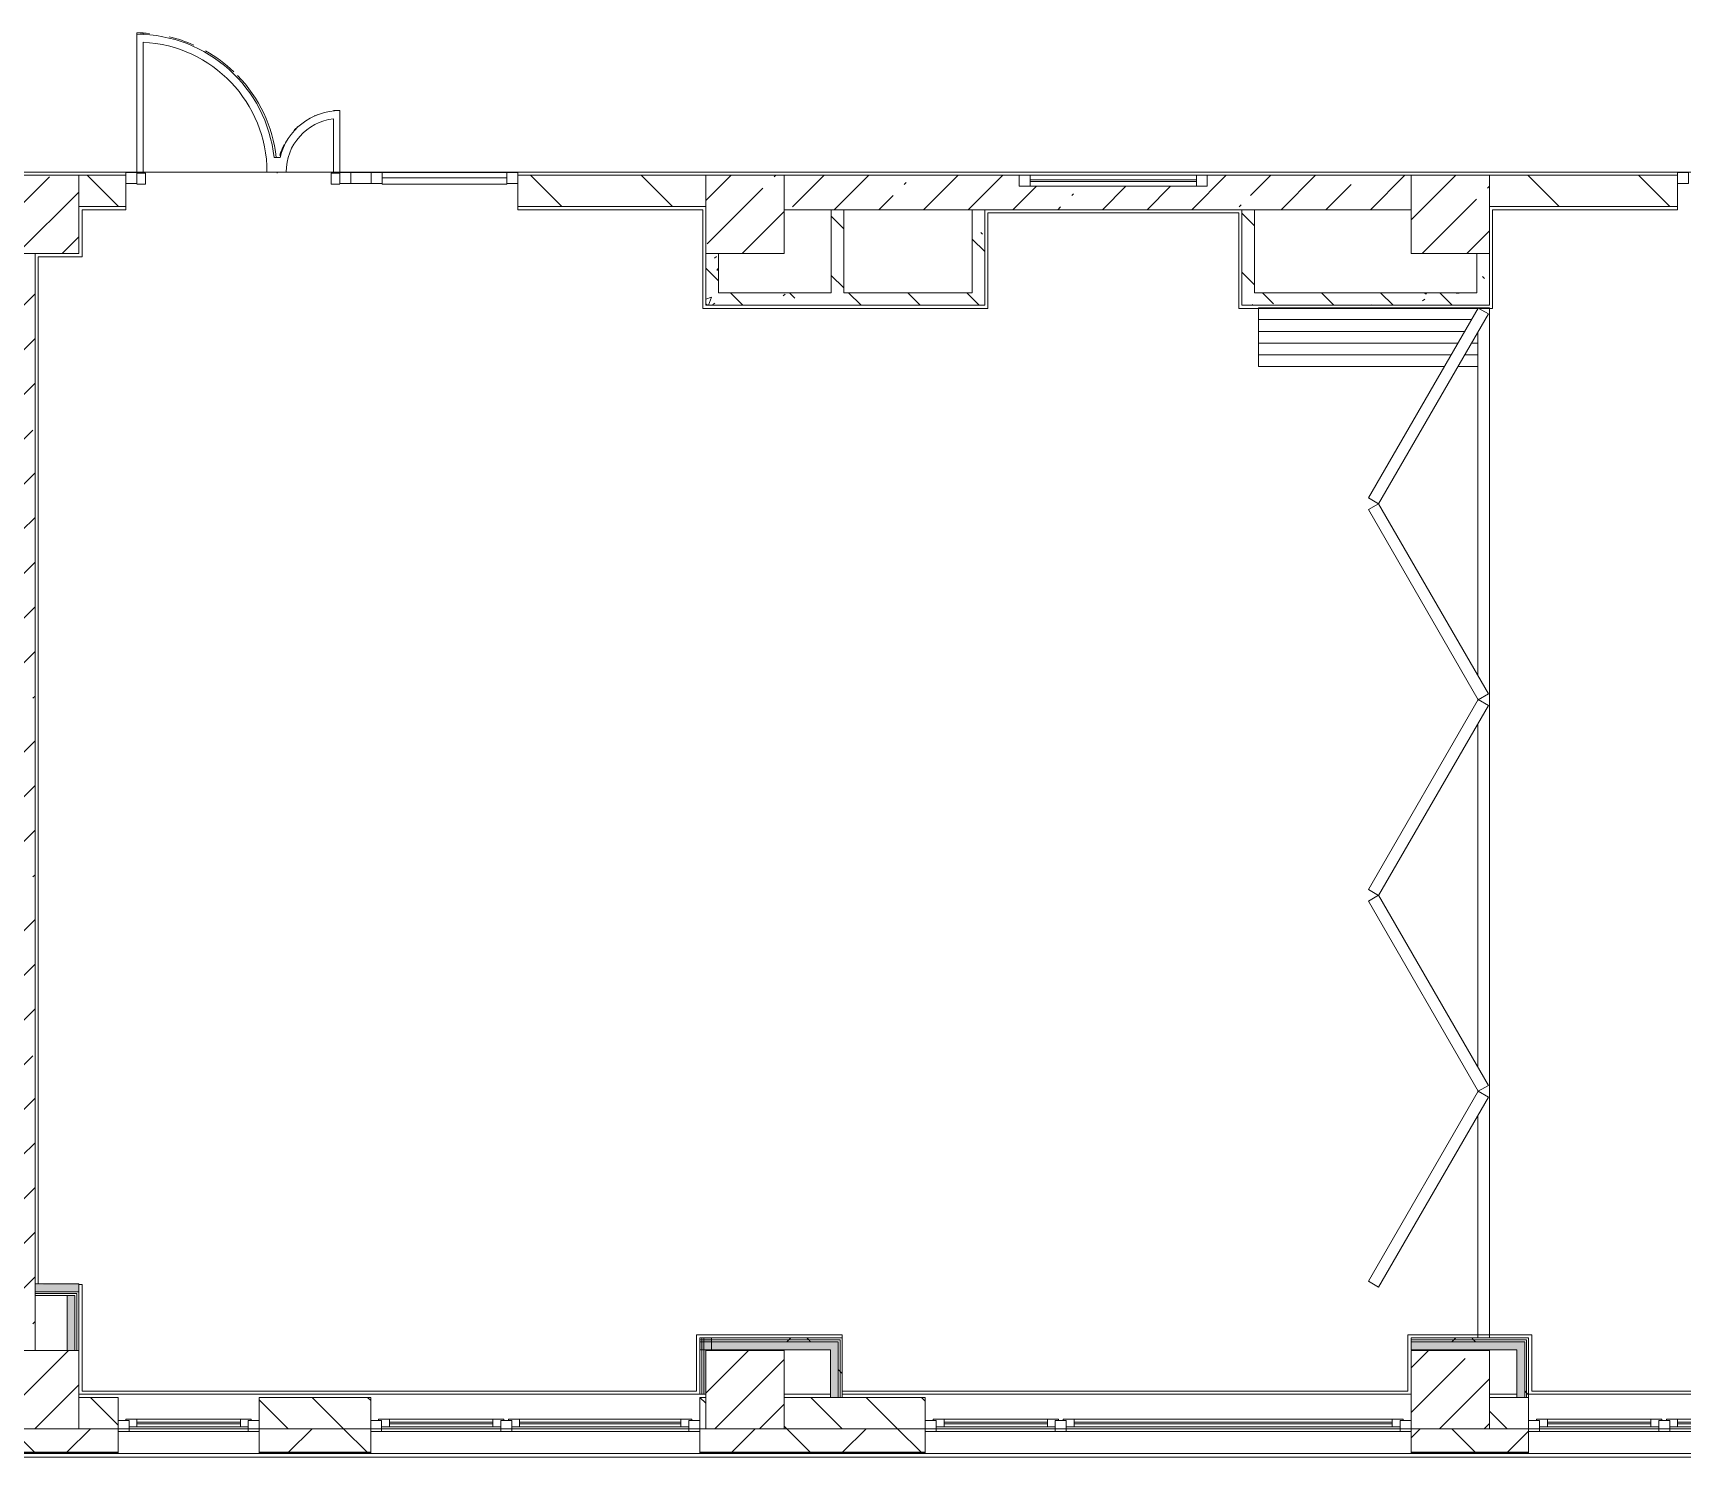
# Model space of a CAD drawing. Header units: millimetres. Extents: x -4060 to 187734, y -8553 to 29000.
# Drawn here: x 108341 to 118869, y -280 to 8808 of the extents above; entities that cross this region are included whole.
import ezdxf

# ---------------------------------------------------------------- set-up
doc = ezdxf.new("R2010")
doc.units = ezdxf.units.MM
for name, color, linetype, lineweight, true_color in [('A-DETL-GENF-6', 7, 'Continuous', 5, 0xaaaaaa), ('A-DOOR-2', 7, 'Continuous', 5, 0xaaaaaa), ('A-DOOR-FRAM-3', 7, 'Continuous', 5, 0xaaaaaa), ('A-FLOR-1', 7, 'Continuous', 5, 0xaaaaaa), ('A-WALL-11', 7, 'Continuous', 5, 0x737373), ('I-WALL-20', 7, 'Continuous', 5, 0xe7e7e7), ('I-WALL-21', 7, 'Continuous', 9, 0xe7e7e7), ('I-WALL-24', 7, 'Continuous', 5, 0x787878)]:
    doc.layers.add(name, color=color, linetype=linetype, lineweight=lineweight, true_color=true_color)
for name, color, linetype, lineweight in [('A-GLAZ-2', 7, 'Continuous', 5), ('A-GLAZ-CURT-2', 7, 'Continuous', 5), ('A-GLAZ-CWMG-2', 7, 'Continuous', 5), ('A-WALL', 7, 'Continuous', 9), ('A-WALL-9', 7, 'Continuous', 5), ('I-WALL-22', 7, 'Continuous', 5), ('S-COLS-2', 7, 'Continuous', 5)]:
    doc.layers.add(name, color=color, linetype=linetype, lineweight=lineweight)
pattern_1 = [(45, (60723.74, 0), (-285.123, 285.123), []), (45, (61008.87, 0), (-285.123, 285.123), [504.031, -100.806, 16.764, -84.042])]
pattern_2 = [(135, (60723.74, 0), (-353.5534, -353.5534), [])]
pattern_3 = [(135, (60723.74, 0), (-377.171, -377.171), [533.4, -88.9, 17.78, -88.9]), (135, (60723.74, 376.94), (-377.171, -377.171), []), (50, (60723.74, 0), (637.6445, -55.7866), [66.675, -733.425]), (355, (60723.74, 0), (-123.3494, 668.699), [53.34, -586.74]), (100.451, (60776.9, -4.65), (514.299, 612.908), [56.665, -623.315]), (46.184, (60723.74, 177.8), (948.776, -147.15), [100.012, -1100.137]), (96.636, (60802.8, 165.5), (830.909, 865.997), [84.998, -934.973]), (351.184, (60723.7, 177.8), (830.918, 865.988), [80.01, -880.11]), (21, (60812.64, 133.35), (530.6506, -357.9283), [66.675, -733.425]), (326, (60812.64, 133.35), (216.308, 644.6585), [53.34, -586.74]), (71.451, (60856.86, 103.5), (746.9596, 286.724), [56.665, -623.315]), (37.5, (60723.74, 0), (10.8105, 295.9426), [16.764, -562.864, 16.764, -578.866, -588.962]), (37.5, (60723.74, 0), (10.8105, 295.9426), [-1175.258, 16.764, -572.198]), (7.5, (60723.74, 0), (233.8692, 350.6318), [16.764, -322.834, 16.764, -549.529, -224.472]), (7.5, (60723.74, 0), (233.8692, 350.6318), [-905.891, 16.764, -207.708]), (327.5, (60525.5, 0), (474.5678, -20.0513), [16.764, -205.486, 16.764, -676.656, -920.115]), (327.5, (60525.5, 0), (474.5678, -20.0513), [-915.67, 16.764, -903.351]), (317.5, (60436.6, 0), (518.4522, 88.9934), [16.764, -272.161, 16.764, -443.738, -653.415]), (317.5, (60436.6, 0), (518.4522, 88.9934), [-749.427, 16.764, -636.651])]
pattern_4 = [(45, (60723.74, 0), (-530.33, 530.33), []), (135, (60723.74, 0), (-530.33, -530.33), [])]

# ---------------------------------------------------------------- blocks, each defined once
blk = doc.blocks.new('BSC_Колонна _Прямоугольная - 500х500-V93-1_5_1_птичка')
at = {"layer": 'S-COLS-2'}
h = blk.add_hatch(dxfattribs=at)
h.set_pattern_fill('FP_125', color=256, style=0, pattern_type=2)
h.set_pattern_definition([(45, (-47660, -7650), (-285.123, 285.123), []), (45, (-47374.88, -7650), (-285.123, 285.123), [504.031, -100.806, 16.764, -84.042])])
h.paths.add_polyline_path([(-250, -250), (250, -250), (250, 250), (-250, 250), (-250, -105)])
for p, q in [((250, 250), (-250, 250)), ((-250, 250), (-250, -250)), ((250, -250), (250, 250)), ((-250, -250), (250, -250))]:
    blk.add_line(p, q, dxfattribs=at)
blk = doc.blocks.new('BSC_Колонна _Прямоугольная - 500х500-V94-1_5_1_птичка')
at = {"layer": 'S-COLS-2'}
h = blk.add_hatch(dxfattribs=at)
h.set_pattern_fill('FP_126', color=256, style=0, pattern_type=2)
h.set_pattern_definition([(45, (-52160, -7650), (-285.123, 285.123), []), (45, (-51874.88, -7650), (-285.123, 285.123), [504.031, -100.806, 16.764, -84.042])])
h.paths.add_polyline_path([(250, -250), (250, 250), (-250, 250), (-250, -250)])
for p, q in [((250, 250), (-250, 250)), ((-250, 250), (-250, -250)), ((250, -250), (250, 250)), ((-250, -250), (250, -250))]:
    blk.add_line(p, q, dxfattribs=at)
blk = doc.blocks.new('BSC_Колонна _Прямоугольная - 500х500-V98-1_5_1_птичка')
at = {"layer": 'S-COLS-2'}
h = blk.add_hatch(dxfattribs=at)
h.set_pattern_fill('FP_130', color=256, style=0, pattern_type=2)
h.set_pattern_definition([(45, (-47660, -150), (-285.123, 285.123), []), (45, (-47374.88, -150), (-285.123, 285.123), [504.031, -100.806, 16.764, -84.042])])
h.paths.add_polyline_path([(250, -250), (250, 250), (-250, 250), (-250, -250)])
for p, q in [((250, 250), (-250, 250)), ((-250, 250), (-250, -250)), ((250, -250), (250, 250)), ((-250, -250), (250, -250))]:
    blk.add_line(p, q, dxfattribs=at)
blk = doc.blocks.new('BSC_Колонна _Прямоугольная - 500х500-V99-1_5_1_птичка')
at = {"layer": 'S-COLS-2'}
h = blk.add_hatch(dxfattribs=at)
h.set_pattern_fill('FP_131', color=256, style=0, pattern_type=2)
h.set_pattern_definition([(45, (-52160, -150), (-285.123, 285.123), []), (45, (-51874.88, -150), (-285.123, 285.123), [504.031, -100.806, 16.764, -84.042])])
h.paths.add_polyline_path([(-250, -250), (250, -250), (250, 250), (-250, 250), (-250, -245)])
for p, q in [((250, 250), (-250, 250)), ((-250, 250), (-250, -250)), ((250, -250), (250, 250)), ((-250, -250), (250, -250))]:
    blk.add_line(p, q, dxfattribs=at)
blk = doc.blocks.new('120_Окно_СКБ_1Ст - 120_Окно_СКБ_1Ст 900х2500_h_-V110-1_5_1_птичка')
at = {"layer": 'A-GLAZ-2'}
for p, q in [((-450, -127), (-450, -57)), ((-450, -57), (-380, -57)), ((450, -57), (-450, -57)), ((-380, -57), (-380, -127)), ((380, -87), (-380, -87)), ((-380, -87), (-380, -127)), ((-330, -137), (-330, -87)), ((330, -137), (330, -87)), ((380, -127), (380, -57)), ((380, -57), (450, -57)), ((380, -127), (380, -87)), ((450, -57), (450, -127)), ((-380, -127), (-450, -127)), ((-450, -127), (-400, -127)), ((-380, -127), (-400, -127)), ((-400, -127), (-400, -137)), ((-400, -137), (400, -137)), ((400, -137), (-400, -137)), ((-330, -107), (330, -107)), ((330, -117), (-330, -117)), ((450, -127), (380, -127)), ((400, -127), (380, -127)), ((400, -137), (400, -127)), ((401, -127), (450, -127))]:
    blk.add_line(p, q, dxfattribs=at)
blk = doc.blocks.new('120_Окно_СКБ_2Ст - 120_Окно_СКБ_2Ст 2100х2500 _мал створка справа_-V111-1_5_1_птичка')
at = {"layer": 'A-GLAZ-2'}
for p, q in [((-1050, -127), (-1050, -57)), ((-1050, -57), (-980, -57)), ((1050, -57), (-1050, -57)), ((-980, -57), (-980, -127)), ((150, -87), (-980, -87)), ((-980, -87), (-980, -127)), ((-930, -137), (-930, -87)), ((100, -137), (100, -87)), ((150, -127), (150, -57)), ((150, -57), (220, -57)), ((150, -127), (150, -87)), ((220, -57), (220, -127)), ((980, -87), (220, -87)), ((220, -87), (220, -127)), ((270, -137), (270, -87)), ((930, -137), (930, -87)), ((980, -127), (980, -57)), ((980, -57), (1050, -57)), ((980, -127), (980, -87)), ((1050, -57), (1050, -127)), ((-980, -127), (-1050, -127)), ((-1050, -127), (-1000, -127)), ((-980, -127), (-1000, -127)), ((-1000, -127), (-1000, -137)), ((-1000, -137), (170, -137)), ((170, -137), (-1000, -137)), ((-930, -107), (100, -107)), ((100, -117), (-930, -117)), ((220, -127), (150, -127)), ((170, -127), (150, -127)), ((170, -127), (200, -127)), ((170, -137), (170, -127)), ((220, -127), (200, -127)), ((200, -127), (200, -137)), ((200, -137), (1000, -137)), ((1000, -137), (200, -137)), ((270, -107), (930, -107)), ((930, -117), (270, -117)), ((1050, -127), (980, -127)), ((1000, -127), (980, -127)), ((1000, -127), (1050, -127)), ((1000, -137), (1000, -127))]:
    blk.add_line(p, q, dxfattribs=at)
blk = doc.blocks.new('120_Окно_СКБ_2Ст - 120_Окно_СКБ_2Ст 3100х2500 _мал_створка слева_-22446080-1_5_1_птичка')
at = {"layer": 'A-GLAZ-2'}
for p, q in [((-1550, -127), (-1550, -57)), ((-1550, -57), (-1480, -57)), ((1550, -57), (-1550, -57)), ((-1480, -57), (-1480, -127)), ((650, -87), (-1480, -87)), ((-1480, -87), (-1480, -127)), ((-1430, -137), (-1430, -87)), ((600, -137), (600, -87)), ((650, -127), (650, -57)), ((650, -57), (720, -57)), ((650, -127), (650, -87)), ((720, -57), (720, -127)), ((1480, -87), (720, -87)), ((720, -87), (720, -127)), ((770, -137), (770, -87)), ((1430, -137), (1430, -87)), ((1480, -127), (1480, -57)), ((1480, -57), (1550, -57)), ((1480, -127), (1480, -87)), ((1550, -57), (1550, -127)), ((-1480, -127), (-1550, -127)), ((-1550, -127), (-1500, -127)), ((-1480, -127), (-1500, -127)), ((-1500, -127), (-1500, -137)), ((-1500, -137), (670, -137)), ((670, -137), (-1500, -137)), ((-1430, -107), (600, -107)), ((600, -117), (-1430, -117)), ((720, -127), (650, -127)), ((670, -127), (650, -127)), ((670, -127), (700, -127)), ((670, -137), (670, -127)), ((720, -127), (700, -127)), ((700, -127), (700, -137)), ((700, -137), (1500, -137)), ((1500, -137), (700, -137)), ((770, -107), (1430, -107)), ((1430, -117), (770, -117)), ((1550, -127), (1480, -127)), ((1500, -127), (1480, -127)), ((1500, -127), (1550, -127)), ((1500, -137), (1500, -127))]:
    blk.add_line(p, q, dxfattribs=at)
blk = doc.blocks.new('DOR__перегородка__Прямоугольная - ТП-3_ Вн_ДПГ_6820х3300h-19315679-1_5_1_птичка')
at = {"layer": 'A-DOOR-2'}
for p, q in [((6445, 1474), (6820, 1474)), ((6445, 1474), (6445, 288)), ((6520, 1474), (6520, 244)), ((6595, 1474), (6595, 201)), ((6670, 1474), (6670, 158)), ((6745, 1474), (6745, 114)), ((6820, 1474), (6820, 0)), ((6445, 201), (6445, 75)), ((6520, 158), (6520, 75)), ((6595, 114), (6595, 75)), ((246, 75), (1664, 75)), ((246, 0), (6820, 0)), ((1814, 75), (1827, 75)), ((1977, 75), (4164, 75)), ((4314, 75), (4325, 75)), ((4475, 75), (6663, 75)), ((6813, 75), (6820, 75))]:
    blk.add_line(p, q, dxfattribs=at)
at = {"layer": 'A-DOOR-FRAM-3'}
for p, q in [((570, 707), (608, 772)), ((608, 772), (1820, 72)), ((1821, 72), (3033, 772)), ((3033, 772), (3071, 707)), ((3070, 707), (3107, 772)), ((3107, 772), (4320, 72)), ((4319, 72), (5532, 772)), ((5532, 772), (5569, 707)), ((5569, 707), (5607, 772)), ((5607, 772), (6819, 72)), ((1783, 7), (570, 707)), ((3071, 707), (1858, 7)), ((4282, 7), (3070, 707)), ((5569, 707), (4357, 7)), ((6781, 7), (5569, 707)), ((1820, 72), (1783, 7)), ((1858, 7), (1821, 72)), ((4320, 72), (4282, 7)), ((4357, 7), (4319, 72)), ((6819, 72), (6781, 7))]:
    blk.add_line(p, q, dxfattribs=at)
blk = doc.blocks.new('BSC_Колонна _Прямоугольная - 500х500-V113-1_5_1_птичка')
at = {"layer": 'S-COLS-2'}
h = blk.add_hatch(dxfattribs=at)
h.set_pattern_fill('FP_161', color=256, style=0, pattern_type=2)
h.set_pattern_definition([(45, (-56660, -150), (-285.123, 285.123), []), (45, (-56374.88, -150), (-285.123, 285.123), [504.031, -100.806, 16.764, -84.042])])
h.paths.add_polyline_path([(-86, -250), (250, -250), (250, 250), (-250, 250), (-250, -250)])
for p, q in [((250, 250), (-250, 250)), ((-250, 250), (-250, -250)), ((250, -250), (250, 250)), ((-250, -250), (250, -250))]:
    blk.add_line(p, q, dxfattribs=at)
blk = doc.blocks.new('BSC_Колонна _Прямоугольная - 500х500-V114-1_5_1_птичка')
at = {"layer": 'S-COLS-2'}
h = blk.add_hatch(dxfattribs=at)
h.set_pattern_fill('FP_162', color=256, style=0, pattern_type=2)
h.set_pattern_definition([(45, (-56660, -7650), (-285.123, 285.123), []), (45, (-56374.88, -7650), (-285.123, 285.123), [504.031, -100.806, 16.764, -84.042])])
h.paths.add_polyline_path([(-86, -250), (250, -250), (250, 250), (-250, 250), (-250, -250)])
for p, q in [((250, 250), (-250, 250)), ((-250, 250), (-250, -250)), ((250, -250), (250, 250)), ((-250, -250), (250, -250))]:
    blk.add_line(p, q, dxfattribs=at)
blk = doc.blocks.new('Прямоугольный импост - 50 x 70 мм-V206-1_5_1_птичка')
at = {"layer": 'A-GLAZ-CWMG-2'}
for p, q in [((-70, 35), (0, 35)), ((-70, -35), (-70, 35)), ((0, 35), (0, -35)), ((0, -35), (-70, -35))]:
    blk.add_line(p, q, dxfattribs=at)
blk = doc.blocks.new('Дверь_Витражная_остекление_ - ДВН_ДАО_Главный вход_1200 в свету-V214-1_5_1_птичка')
at = {"layer": 'A-DETL-GENF-6'}
for p, q in [((-607.5, 925), (-647.5, 925)), ((-647.5, 925), (-647.5, 917)), ((-607.5, 914.7), (-607.5, 925)), ((647.5, 430), (607.5, 430)), ((-647.5, 30), (-607.5, 30)), ((-592.5, 30), (-647.5, 30)), ((-607.5, 30), (-607.5, 37)), ((-592.5, -40), (-592.5, 30)), ((592.5, -40), (592.5, 30)), ((592.5, 30), (647.5, 30)), ((607.5, 37), (607.5, 30)), ((607.5, 30), (647.5, 30)), ((-647.5, -40), (-592.5, -40)), ((647.5, -40), (592.5, -40))]:
    blk.add_line(p, q, dxfattribs=at)
at = {"layer": 'A-DOOR-2'}
blk.add_line((-647.5, 925), (-647.5, 917), dxfattribs=at)
for centre, radius, start, end in [((-647.5, 30), 895, 84.89417, 90), ((-647.5, 30), 895, 66.09157, 76.75735), ((-647.5, 30), 895, 46.29046, 60.65283), ((-647.5, 30), 895, 6.49726, 44.08654), ((647.5, 30), 400, 132.31117, 137.0053), ((647.5, 30), 400, 111.27932, 114.05027), ((647.5, 30), 400, 152.83924, 163.42706), ((647.5, 30), 400, 178.97108, 180), ((-647.5, 30), 895, 360, 0.45558)]:
    blk.add_arc(centre, radius, start, end, dxfattribs=at)
blk = doc.blocks.new('Системная панель - Стемалит - 40мм-V208-1_5_1_птичка')
at = {"layer": 'A-GLAZ-CURT-2'}
for p, q in [((65, 35), (-65, 35)), ((-65, 35), (-65, -35)), ((65, -35), (65, 35)), ((-65, -35), (65, -35))]:
    blk.add_line(p, q, dxfattribs=at)
blk = doc.blocks.new('Прямоугольный импост - 50 x 70 мм-V209-1_5_1_птичка')
at = {"layer": 'A-GLAZ-CWMG-2'}
for p, q in [((-35, 35), (35, 35)), ((-35, -35), (-35, 35)), ((35, 35), (35, -35)), ((35, -35), (-35, -35))]:
    blk.add_line(p, q, dxfattribs=at)
blk = doc.blocks.new('Прямоугольный импост - 50 x 70 мм-V210-1_5_1_птичка')
at = {"layer": 'A-GLAZ-CWMG-2'}
for p, q in [((0, 35), (-70, 35)), ((-70, 35), (-70, -35)), ((0, -35), (0, 35)), ((-70, -35), (0, -35))]:
    blk.add_line(p, q, dxfattribs=at)
blk = doc.blocks.new('Системная панель - Стекло - 40мм-V215-1_5_1_птичка')
at = {"layer": 'A-GLAZ-CURT-2'}
for p, q in [((397.5, 0), (-397.5, 0)), ((-397.5, 0), (-397.5, -40)), ((397.5, -40), (397.5, 0)), ((-397.5, -40), (397.5, -40))]:
    blk.add_line(p, q, dxfattribs=at)
blk = doc.blocks.new('Прямоугольный импост - 50 x 70 мм-V212-1_5_1_птичка')
at = {"layer": 'A-GLAZ-CWMG-2'}
for p, q in [((-35, 35), (35, 35)), ((-35, -35), (-35, 35)), ((35, 35), (35, -35)), ((35, -35), (-35, -35))]:
    blk.add_line(p, q, dxfattribs=at)
blk = doc.blocks.new('Прямоугольный импост - 50 x 70 мм-V213-1_5_1_птичка')
at = {"layer": 'A-GLAZ-CWMG-2'}
blk.add_line((41770, 7918), (40975, 7918), dxfattribs=at)
blk = doc.blocks.new('120_Окно_СКБ_1Ст - 120_Окно_СКБ_1Ст 400х1200 EI30-V219-1_5_1_птичка')
at = {"layer": 'A-GLAZ-2'}
for p, q in [((-600, 40), (-600, 110)), ((-600, 110), (-530, 110)), ((600, 110), (-600, 110)), ((-530, 110), (-530, 40)), ((530, 40), (530, 110)), ((530, 110), (600, 110)), ((600, 110), (600, 40)), ((-530, 40), (-600, 40)), ((-600, 40), (600, 40)), ((530, 80), (-530, 80)), ((530, 70), (-530, 70)), ((600, 40), (530, 40))]:
    blk.add_line(p, q, dxfattribs=at)

msp = doc.modelspace()

# ---------------------------------------------------------------- hatches: boundary and pattern name
at = {"layer": 'A-WALL-9'}
h = msp.add_hatch(dxfattribs=at)
h.set_pattern_fill('FP_122', color=256, style=0, pattern_type=2)
h.set_pattern_definition([(135, (60723.74, 0), (-176.7767, -176.7767), [])])
h.paths.add_polyline_path([(117883.7, -100), (117883.7, 100), (117633.7, 100), (117633.7, -100)])
h.paths.add_polyline_path([(108633.7, -100), (108883.7, -100), (108883.7, 100), (108633.7, 100)])
h.paths.add_polyline_path([(109783.7, -100), (110495.3, -100), (110495.3, 100), (109783.7, 100)])
h.paths.add_polyline_path([(125883.7, -100), (126133.7, -100), (126133.7, 100), (125883.7, 100)])
h.paths.add_polyline_path([(124733.8, -100), (124983.7, -100), (124983.7, 100), (124433.7, 100), (124433.7, -100)])
h.paths.add_polyline_path([(112595.3, -100), (112633.7, -94.7), (112633.7, 100), (112595.3, 100)])
h.paths.add_polyline_path([(122133.7, -100), (122333.7, -100), (122333.7, 100), (122133.7, 100), (122133.7, 42.9)])
h.paths.add_polyline_path([(113133.7, -100), (114033.7, -100), (114033.7, 100), (113133.7, 100), (113133.7, -25.1)])
h.paths.add_polyline_path([(119983.7, -100), (120733.7, -100), (120733.7, 100), (119983.7, 100)])
h = msp.add_hatch(dxfattribs=at)
h.set_pattern_fill('FP_140', color=256, style=0, pattern_type=2)
h.set_pattern_definition([(45, (60723.74, 0), (-353.5534, 353.5534), []), (135, (60723.74, 0), (-353.5534, -353.5534), [])])
h.paths.add_polyline_path([(136417.6, -250), (136423.7, -250), (136423.7, -100), (134703.7, -100), (134703.7, -250), (136415.8, -250)])
h.paths.add_polyline_path([(128451.7, -250), (131383.7, -250), (131383.7, -100), (127783.7, -100), (127783.7, -250)])
h.paths.add_polyline_path([(132959.8, -250), (133003.7, -250), (133003.7, -100), (132283.7, -101.8), (132283.7, -250), (132803.7, -250)])
h.paths.add_polyline_path([(122333.7, -250), (122333.7, -100), (121633.7, -100), (121633.7, -250), (121945.3, -250)])
h.paths.add_polyline_path([(124433.7, -250), (124983.7, -250), (124983.7, -100), (124433.7, -100), (124433.7, -121.3)])
h.paths.add_polyline_path([(120733.7, -250), (120733.7, -100), (119983.7, -100), (119983.7, -250)])
h.paths.add_polyline_path([(117883.7, -250), (117883.7, -100), (117133.7, -100), (117133.7, -250), (117298, -250)])
h.paths.add_polyline_path([(125883.7, -250), (126883.7, -250), (126883.7, -100), (125883.7, -100), (125883.7, -118)])
h.paths.add_polyline_path([(113580.1, -250), (114033.7, -250), (114033.7, -100), (112595.3, -100), (112595.3, -250), (112650.6, -250)])
h.paths.add_polyline_path([(110495.3, -250), (110495.3, -100), (109783.7, -100), (109783.7, -250), (109862.1, -250)])
h.paths.add_polyline_path([(108883.7, -250), (108883.7, -100), (108133.7, -100), (108133.7, -250)])
h.paths.add_polyline_path([(105033.7, -250), (105033.7, -100), (103461.3, -100), (103461.3, -250), (104285.3, -250)])
h.paths.add_polyline_path([(99763.7, -250), (99763.7, -100), (99114.7, -100), (99114.7, -250), (99637.9, -250)])
h.paths.add_polyline_path([(100663.7, -250), (101361.3, -250), (101361.3, -100), (100663.7, -100), (100663.7, -180.4)])
at = {"layer": 'I-WALL-20'}
for points in [[(108625.1, 775), (108633.7, 775), (108633.7, 825), (108353.7, 820), (108353.7, 775), (108608.7, 775)], [(108558.7, 400), (108608.7, 400), (108608.7, 750), (108558.7, 750), (108558.7, 500)], [(112650.6, 405), (113428.7, 405), (113428.7, 455), (112595.3, 455), (112595.3, 405), (112633.7, 405)], [(113478.7, 100), (113478.7, 455), (113428.7, 455), (113428.7, 100)], [(117298, 405), (117808.7, 405), (117808.7, 455), (117133.7, 455), (117133.7, 405)]]:
    msp.add_hatch(color=256, dxfattribs=at).paths.add_polyline_path(points)
h = msp.add_hatch(color=256, dxfattribs=at)
h.paths.add_polyline_path([(112633.7, 120), (112633.7, 400), (112620.3, 405), (112620.3, 120)])
h.paths.add_polyline_path([(112670.3, 455), (112670.3, 480), (112620.3, 480), (112620.3, 455), (112650.6, 455)])
at = {"layer": 'I-WALL-21'}
msp.add_hatch(color=256, dxfattribs=at).paths.add_polyline_path([(117858.7, 100), (117858.7, 455), (117808.7, 455), (117808.7, 100)])
at = {"layer": 'I-WALL-22'}
h = msp.add_hatch(dxfattribs=at)
h.set_pattern_fill('FP_139', color=256, style=0, pattern_type=2)
h.set_pattern_definition(pattern_2)
h.paths.add_polyline_path([(111433.7, 7700), (112633.7, 7700), (112633.7, 7900), (111433.7, 7900)])
h.paths.add_polyline_path([(108933.7, 7700), (108933.7, 7900), (108633.7, 7900), (108633.7, 7700), (108653.7, 7700)])
h = msp.add_hatch(dxfattribs=at)
h.set_pattern_fill('FP_121', color=256, style=0, pattern_type=2)
h.set_pattern_definition(pattern_1)
h.paths.add_polyline_path([(113580.1, 7680), (117133.7, 7680), (117133.7, 7900), (115833.7, 7900), (115833.7, 7830), (114633.7, 7830), (114633.7, 7900), (113133.7, 7900), (113133.7, 7680), (113503.7, 7680)])
h = msp.add_hatch(dxfattribs=at)
h.set_pattern_fill('FP_139', color=256, style=0, pattern_type=2)
h.set_pattern_definition(pattern_2)
h.paths.add_polyline_path([(121333.7, 7700), (121633.7, 7700), (121633.7, 7900), (121333.7, 7900)])
h.paths.add_polyline_path([(117903.7, 7700), (118833.7, 7700), (118833.7, 7900), (117633.7, 7900), (117633.7, 7700), (117707.3, 7700)])
h = msp.add_hatch(dxfattribs=at)
h.set_pattern_fill('FP_121', color=256, style=0, pattern_type=2)
h.set_pattern_definition(pattern_1)
h.paths.add_polyline_path([(108133.7, 400), (108353.7, 400), (108353.7, 7400), (108133.7, 7400), (108133.7, 645.8)])
h = msp.add_hatch(dxfattribs=at)
h.set_pattern_fill('FP_218', color=256, style=0, pattern_type=2)
h.set_pattern_definition(pattern_4)
h.paths.add_polyline_path([(113133.7, 467.5), (113491.2, 467.5), (113491.2, 480), (112670.3, 478.9), (112670.3, 467.5)])
h.paths.add_polyline_path([(112620.3, 467.5), (112620.3, 480), (112595.3, 480), (112595.3, 467.5), (112613.7, 467.5)])
h = msp.add_hatch(dxfattribs=at)
h.set_pattern_fill('FP_218', color=256, style=0, pattern_type=2)
h.set_pattern_definition(pattern_4)
h.paths.add_polyline_path([(113133.7, 455), (113478.7, 455), (113478.3, 467.5), (112670.3, 466.4), (112670.3, 455)])
h.paths.add_polyline_path([(112595.3, 455), (112620.3, 455), (112620.3, 467.5), (112595.3, 467.5)])
h = msp.add_hatch(dxfattribs=at)
h.set_pattern_fill('FP_218', color=256, style=0, pattern_type=2)
h.set_pattern_definition(pattern_4)
h.paths.add_polyline_path([(113491.2, 100), (113491.2, 467.5), (113478.7, 467.5), (113478.7, 100)])
h = msp.add_hatch(dxfattribs=at)
h.set_pattern_fill('FP_218', color=256, style=0, pattern_type=2)
h.set_pattern_definition(pattern_4)
h.paths.add_polyline_path([(113503.7, 100), (113500.9, 480), (113491.2, 480), (113491.2, 100)])
h = msp.add_hatch(dxfattribs=at)
h.set_pattern_fill('FP_218', color=256, style=0, pattern_type=2)
h.set_pattern_definition(pattern_4)
h.paths.add_polyline_path([(117633.7, 467.5), (117871.2, 467.5), (117871.2, 480), (117133.7, 480), (117133.7, 467.5), (117298, 467.5)])
h = msp.add_hatch(dxfattribs=at)
h.set_pattern_fill('FP_218', color=256, style=0, pattern_type=2)
h.set_pattern_definition(pattern_4)
h.paths.add_polyline_path([(117133.7, 455), (117858.7, 455), (117858.3, 467.5), (117133.7, 467.5)])
h = msp.add_hatch(dxfattribs=at)
h.set_pattern_fill('FP_218', color=256, style=0, pattern_type=2)
h.set_pattern_definition(pattern_4)
h.paths.add_polyline_path([(117871.2, 100), (117871.2, 467.5), (117858.7, 467.5), (117858.7, 100)])
h = msp.add_hatch(dxfattribs=at)
h.set_pattern_fill('FP_218', color=256, style=0, pattern_type=2)
h.set_pattern_definition(pattern_4)
h.paths.add_polyline_path([(117883.7, 100), (117883.7, 480), (117871.2, 480), (117871.2, 100)])
at = {"layer": 'I-WALL-24'}
h = msp.add_hatch(dxfattribs=at)
h.set_pattern_fill('FP_147', color=256, style=0, pattern_type=2)
h.set_pattern_definition(pattern_3)
h.paths.add_polyline_path([(113433.7, 7150), (113513.7, 7150), (113513.7, 7680), (113433.7, 7680), (113433.7, 7400)])
h = msp.add_hatch(dxfattribs=at)
h.set_pattern_fill('FP_147', color=256, style=0, pattern_type=2)
h.set_pattern_definition(pattern_3)
h.paths.add_polyline_path([(114413.7, 7150), (114413.7, 7680), (114333.7, 7680), (114333.7, 7150)])
h = msp.add_hatch(dxfattribs=at)
h.set_pattern_fill('FP_147', color=256, style=0, pattern_type=2)
h.set_pattern_definition(pattern_3)
h.paths.add_polyline_path([(116053.7, 7070), (116133.7, 7070), (116133.7, 7680), (116053.7, 7680), (116053.7, 7150)])
h = msp.add_hatch(dxfattribs=at)
h.set_pattern_fill('FP_147', color=256, style=0, pattern_type=2)
h.set_pattern_definition(pattern_3)
h.paths.add_polyline_path([(112713.7, 7070), (112713.7, 7400), (112633.7, 7400), (112633.7, 7070)])
h = msp.add_hatch(dxfattribs=at)
h.set_pattern_fill('FP_147', color=256, style=0, pattern_type=2)
h.set_pattern_definition(pattern_3)
h.paths.add_polyline_path([(117553.7, 7150), (117633.7, 7150), (117633.7, 7400), (117553.7, 7400)])
h = msp.add_hatch(dxfattribs=at)
h.set_pattern_fill('FP_147', color=256, style=0, pattern_type=2)
h.set_pattern_definition(pattern_3)
h.paths.add_polyline_path([(114413.7, 7070), (114413.7, 7150), (112713.7, 7150), (112713.7, 7070), (113580.1, 7070)])
h = msp.add_hatch(dxfattribs=at)
h.set_pattern_fill('FP_147', color=256, style=0, pattern_type=2)
h.set_pattern_definition(pattern_3)
h.paths.add_polyline_path([(116861.9, 7070), (117633.7, 7070), (117633.7, 7150), (116133.7, 7150), (116133.7, 7070)])

# ---------------------------------------------------------------- linework, layer by layer
at = {"layer": 'A-FLOR-1'}
for p, q in [((109003.7, 8800), (109003.7, 7920)), ((109043.7, 7920), (109043.7, 8749)), ((110258.7, 8260.7), (110258.7, 7920)), ((110298.7, 7920), (110298.7, 8313)), ((109916.9, 8012.8), (109878.8, 8012.8)), ((99463.7, 7920), (126640, 7920)), ((108933.7, 7700), (108933.7, 7680)), ((111433.7, 7680), (111433.7, 7700)), ((118833.7, 7700), (118833.7, 7680)), ((108933.7, 7680), (108653.7, 7680)), ((108653.7, 7680), (108653.7, 7380)), ((112613.7, 7680), (111433.7, 7680)), ((112613.7, 7050), (112613.7, 7680)), ((116033.7, 7660), (114433.7, 7660)), ((114433.7, 7660), (114433.7, 7050)), ((116033.7, 7050), (116033.7, 7660)), ((118833.7, 7680), (117653.7, 7680)), ((117653.7, 7680), (117653.7, 7050)), ((108653.7, 7380), (108373.7, 7380)), ((108373.7, 7380), (108373.7, 825)), ((114433.7, 7050), (112613.7, 7050)), ((117560.5, 7050), (116033.7, 7050)), ((117653.7, 7050), (117566.9, 7050)), ((108633.7, 820), (108653.7, 820)), ((108653.7, 820), (108653.7, 140)), ((112575.3, 140), (112575.3, 500)), ((112575.3, 500), (113503.7, 500)), ((113503.7, 500), (113503.7, 480)), ((117113.7, 140), (117113.7, 500)), ((117113.7, 500), (117903.7, 500)), ((117903.7, 500), (117903.7, 140)), ((108653.7, 140), (112575.3, 140)), ((113503.7, 140), (117113.7, 140)), ((117903.7, 140), (121613.7, 140))]:
    msp.add_line(p, q, dxfattribs=at)
for centre, radius, start, end in [((109003.7, 7920), 880, 6.05535, 90), ((109003.7, 7920), 830, 360, 87.23769), ((110298.7, 7920), 393, 90, 166.33705), ((110298.7, 7920), 343, 96.69696, 180)]:
    msp.add_arc(centre, radius, start, end, dxfattribs=at)
at = {"layer": 'A-WALL'}
for p, q in [((114413.7, 7680), (114333.7, 7680)), ((116133.7, 7680), (116053.7, 7680)), ((108353.7, 825), (108353.7, 750)), ((108353.7, 775), (108633.7, 775)), ((108353.7, 762.5), (108621.2, 762.5)), ((108608.7, 750), (108558.7, 750)), ((108608.7, 400), (108608.7, 750)), ((108621.2, 400), (108621.2, 762.5)), ((113491.2, 467.5), (112595.3, 467.5)), ((113478.7, 455), (112595.3, 455)), ((112607.8, 480), (112607.8, 120)), ((112620.3, 480), (112620.3, 120)), ((113478.7, 100), (113478.7, 455)), ((113491.2, 100), (113491.2, 467.5)), ((117871.2, 467.5), (117133.7, 467.5)), ((117858.7, 455), (117133.7, 455)), ((117858.7, 455), (117858.7, 100)), ((117871.2, 467.5), (117871.2, 100)), ((108883.7, -100), (108633.7, -100)), ((110495.3, -100), (109783.7, -100)), ((112633.7, -100), (112595.3, -100)), ((114033.7, -100), (113133.7, -100)), ((117883.7, -100), (117633.7, -100)), ((108133.7, -250), (108883.7, -250)), ((108133.7, -253), (108883.7, -253)), ((109783.7, -250), (110495.3, -250)), ((109783.7, -253), (110495.3, -253)), ((112595.3, -250), (114033.7, -250)), ((112595.3, -253), (114033.7, -253)), ((117133.7, -250), (117883.7, -250)), ((117133.7, -253), (117883.7, -253))]:
    msp.add_line(p, q, dxfattribs=at)
at = {"layer": 'A-WALL-11'}
msp.add_line((133003.7, -280), (60433.7, -280), dxfattribs=at)
at = {"layer": 'A-WALL-9'}
for p, q in [((108883.7, 100), (108633.7, 100)), ((108883.7, -258), (108883.7, 100)), ((110495.3, 100), (109783.7, 100)), ((109783.7, 100), (109783.7, -258)), ((110495.3, -258), (110495.3, 100)), ((112633.7, 100), (112595.3, 100)), ((112595.3, 100), (112595.3, -258)), ((114033.7, 100), (113133.7, 100)), ((114033.7, -258), (114033.7, 100)), ((117808.7, 100), (117633.7, 100)), ((117883.7, -258), (117883.7, 100)), ((108883.7, -100), (109783.7, -100)), ((110495.3, -100), (112595.3, -100)), ((114033.7, -100), (117133.7, -100)), ((117133.7, -100), (117133.7, -258)), ((117883.7, -100), (119983.7, -100)), ((109783.7, -258), (99114.7, -258)), ((124983.7, -258), (109783.7, -258))]:
    msp.add_line(p, q, dxfattribs=at)
at = {"layer": 'I-WALL-22'}
for p, q in [((108933.7, 7900), (108633.7, 7900)), ((108933.7, 7700), (108933.7, 7900)), ((112633.7, 7900), (111433.7, 7900)), ((111433.7, 7900), (111433.7, 7700)), ((114633.7, 7900), (113133.7, 7900)), ((117133.7, 7900), (115833.7, 7900)), ((118833.7, 7900), (117633.7, 7900)), ((118833.7, 7700), (118833.7, 7900)), ((108633.7, 7700), (108933.7, 7700)), ((111433.7, 7700), (112633.7, 7700)), ((117633.7, 7700), (118833.7, 7700)), ((113133.7, 7680), (114333.7, 7680)), ((113433.7, 7680), (113433.7, 7150)), ((113513.7, 7150), (113513.7, 7680)), ((114333.7, 7680), (114333.7, 7150)), ((114413.7, 7070), (114413.7, 7680)), ((114413.7, 7680), (116053.7, 7680)), ((116053.7, 7680), (116053.7, 7070)), ((116133.7, 7150), (116133.7, 7680)), ((116133.7, 7680), (117133.7, 7680)), ((108353.7, 825), (108353.7, 7400)), ((112633.7, 7400), (112633.7, 7070)), ((112713.7, 7150), (112713.7, 7400)), ((117553.7, 7400), (117553.7, 7150)), ((117633.7, 7070), (117633.7, 7400)), ((112633.7, 7070), (114413.7, 7070)), ((113433.7, 7150), (112713.7, 7150)), ((114333.7, 7150), (113513.7, 7150)), ((116053.7, 7070), (117633.7, 7070)), ((117553.7, 7150), (116133.7, 7150)), ((108633.7, 825), (108353.7, 825)), ((108353.7, 400), (108353.7, 750)), ((108353.7, 750), (108558.7, 750)), ((108558.7, 750), (108558.7, 400)), ((108633.7, 400), (108633.7, 825)), ((113503.7, 480), (112595.3, 480)), ((112595.3, 480), (112595.3, 120)), ((112670.3, 400), (112670.3, 480)), ((113503.7, 100), (113503.7, 480)), ((117883.7, 480), (117133.7, 480)), ((117133.7, 480), (117133.7, 405)), ((117883.7, 100), (117883.7, 480)), ((112595.3, 405), (113428.7, 405)), ((113428.7, 405), (113428.7, 100)), ((117133.7, 405), (117808.7, 405)), ((117808.7, 405), (117808.7, 100)), ((108633.7, 120), (112633.7, 120)), ((113133.7, 120), (113428.7, 120)), ((113503.1, 120), (117133.7, 120)), ((117633.7, 120), (117808.7, 120)), ((117883.1, 120), (121633.7, 120)), ((117808.7, 100), (117883.7, 100))]:
    msp.add_line(p, q, dxfattribs=at)

# ---------------------------------------------------------------- block references
at = {"layer": 'A-DOOR-2'}
msp.add_blockref('Дверь_Витражная_остекление_ - ДВН_ДАО_Главный вход_1200 в свету-V214-1_5_1_птичка', (109651.2, 7883), dxfattribs=at)
at = {"layer": 'A-DOOR-2', "rotation": 89.99999999999955}
msp.add_blockref('DOR__перегородка__Прямоугольная - ТП-3_ Вн_ДПГ_6820х3300h-19315679-1_5_1_птичка', (117633.7, 233.9), dxfattribs=at)
at = {"layer": 'A-GLAZ-2'}
msp.add_blockref('120_Окно_СКБ_1Ст - 120_Окно_СКБ_1Ст 400х1200 EI30-V219-1_5_1_птичка', (115233.7, 7790), dxfattribs=at)
at = {"layer": 'A-GLAZ-2', "rotation": 180}
for name, p in [('120_Окно_СКБ_1Ст - 120_Окно_СКБ_1Ст 900х2500_h_-V110-1_5_1_птичка', (109333.7, -175)), ('120_Окно_СКБ_2Ст - 120_Окно_СКБ_2Ст 2100х2500 _мал створка справа_-V111-1_5_1_птичка', (111545.3, -175)), ('120_Окно_СКБ_2Ст - 120_Окно_СКБ_2Ст 3100х2500 _мал_створка слева_-22446080-1_5_1_птичка', (115583.7, -175)), ('120_Окно_СКБ_2Ст - 120_Окно_СКБ_2Ст 2100х2500 _мал створка справа_-V111-1_5_1_птичка', (118933.7, -175))]:
    msp.add_blockref(name, p, dxfattribs=at)
at = {"layer": 'A-GLAZ-CURT-2'}
for name, p in [('Системная панель - Стемалит - 40мм-V208-1_5_1_птичка', (110433.7, 7883)), ('Системная панель - Стекло - 40мм-V215-1_5_1_птичка', (110966.2, 7883))]:
    msp.add_blockref(name, p, dxfattribs=at)
at = {"layer": 'A-GLAZ-CWMG-2', "rotation": 180}
for p in [(108933.7, 7883), (118833.7, 7883)]:
    msp.add_blockref('Прямоугольный импост - 50 x 70 мм-V210-1_5_1_птичка', p, dxfattribs=at)
at = {"layer": 'A-GLAZ-CWMG-2', "extrusion": (0, 0, -1), "rotation": 180}
for name, p in [('Прямоугольный импост - 50 x 70 мм-V209-1_5_1_птичка', (-110333.7, 7883)), ('Прямоугольный импост - 50 x 70 мм-V212-1_5_1_птичка', (-110533.7, 7883)), ('Прямоугольный импост - 50 x 70 мм-V206-1_5_1_птичка', (-111433.7, 7883))]:
    msp.add_blockref(name, p, dxfattribs=at)
at = {"layer": 'A-GLAZ-CWMG-2'}
msp.add_blockref('Прямоугольный импост - 50 x 70 мм-V213-1_5_1_птичка', (69593.7, 0), dxfattribs=at)
at = {"layer": 'S-COLS-2'}
for name, p in [('BSC_Колонна _Прямоугольная - 500х500-V93-1_5_1_птичка', (108383.7, 7650)), ('BSC_Колонна _Прямоугольная - 500х500-V94-1_5_1_птичка', (112883.7, 7650)), ('BSC_Колонна _Прямоугольная - 500х500-V114-1_5_1_птичка', (117383.7, 7650)), ('BSC_Колонна _Прямоугольная - 500х500-V98-1_5_1_птичка', (108383.7, 150)), ('BSC_Колонна _Прямоугольная - 500х500-V99-1_5_1_птичка', (112883.7, 150)), ('BSC_Колонна _Прямоугольная - 500х500-V113-1_5_1_птичка', (117383.7, 150))]:
    msp.add_blockref(name, p, dxfattribs=at)

doc.saveas('drawing.dxf')
